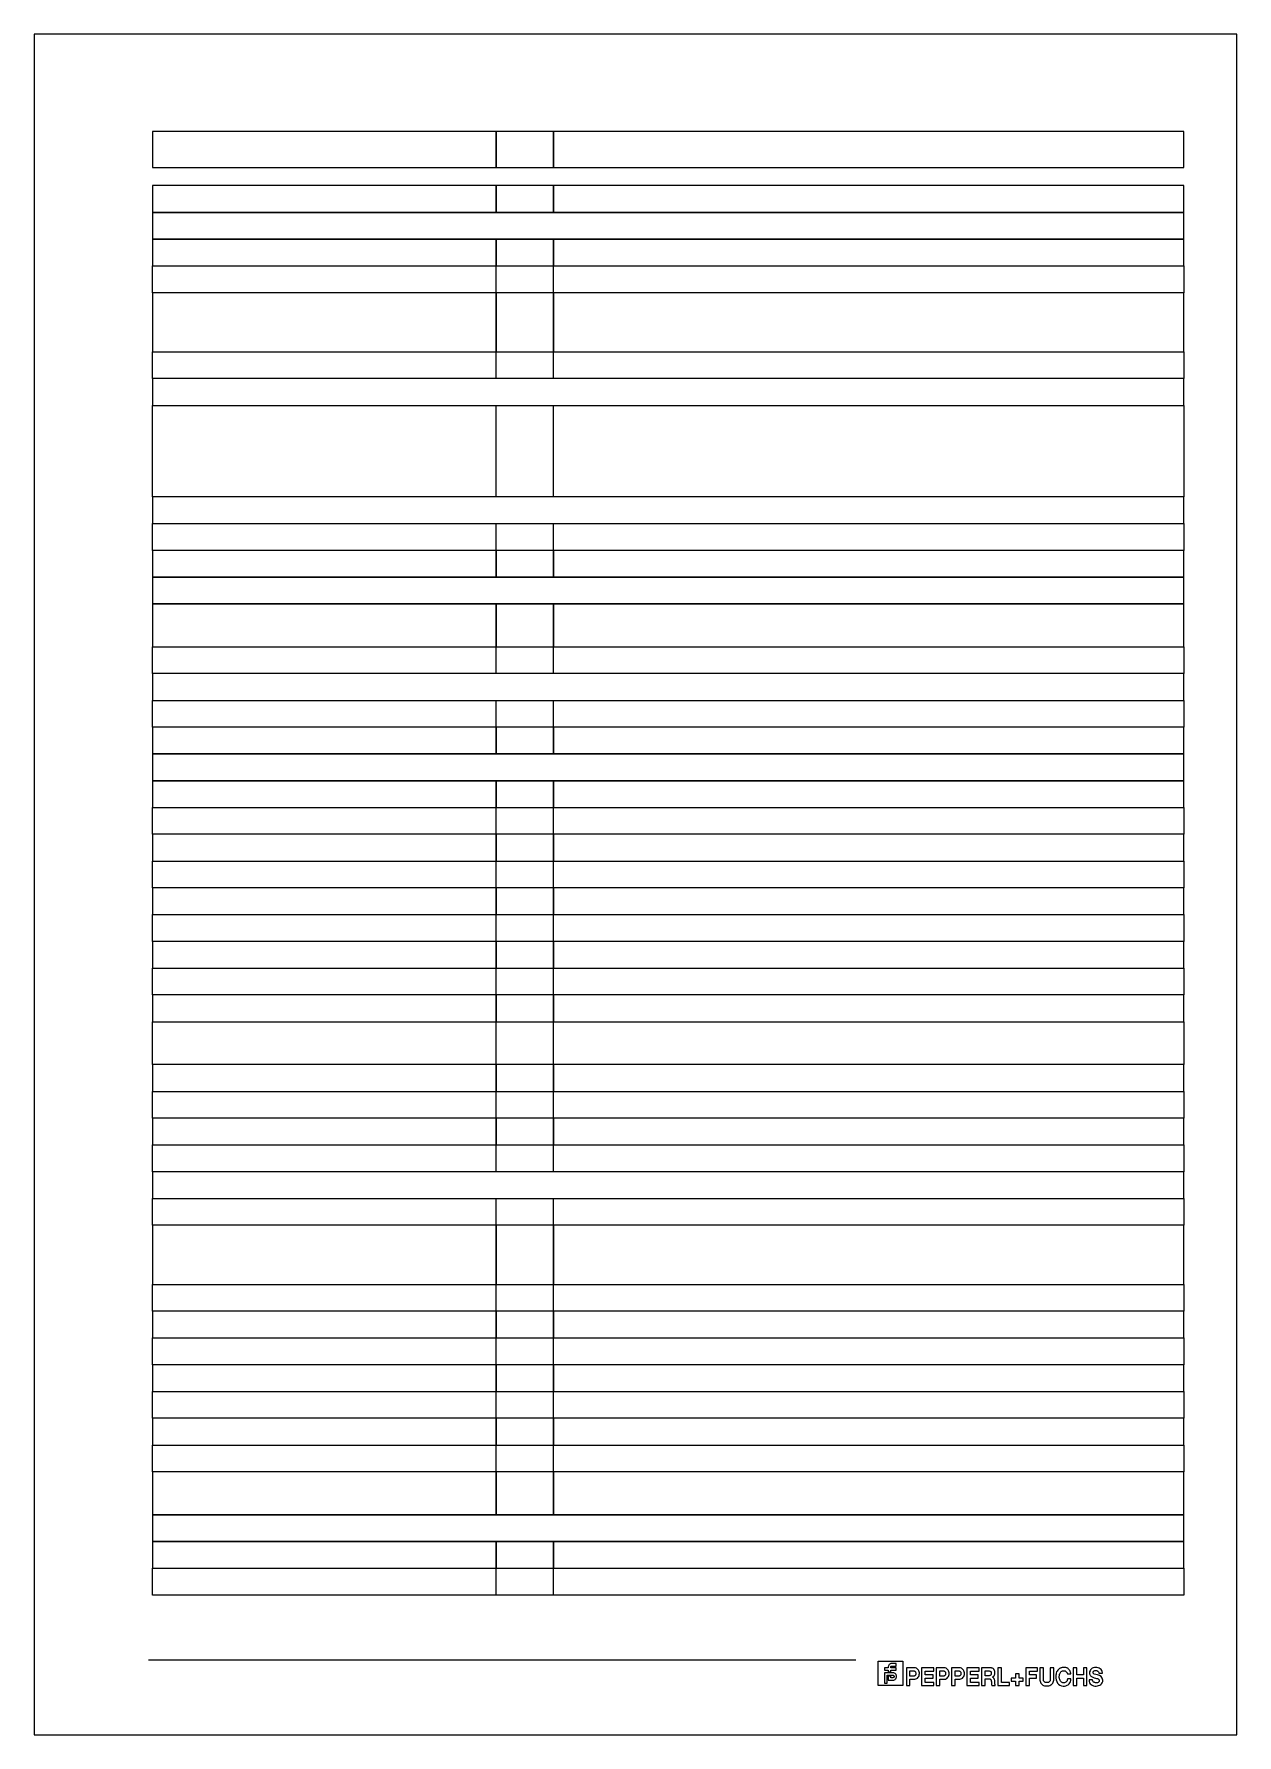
# Model space of a CAD drawing. Header units: metres. Extents: x 0 to 3575, y 0 to 842.
# Drawn here: x 745 to 1341, y 0 to 842 of the extents above; entities that cross this region are included whole.
import ezdxf

# ---------------------------------------------------------------- set-up
doc = ezdxf.new("R2010")
doc.units = ezdxf.units.M
doc.layers.add('BORDER', color=2, linetype='Continuous')
doc.layers.add('SCHEMATICS', color=7, linetype='Continuous')

msp = doc.modelspace()

# ---------------------------------------------------------------- linework, layer by layer
at = {"layer": 'BORDER', "color": 2}
msp.add_lwpolyline([(745.28, 0), (1340.56, 0), (1340.56, 841.89), (745.28, 841.89), (745.28, 0)], dxfattribs=at)
at = {"layer": 'SCHEMATICS', "color": 7}
for p, q in [((803.97, 713.83), (803.97, 727.09)), ((974.05, 713.83), (974.05, 727.09)), ((1002.4, 713.83), (1002.4, 727.09)), ((1314.21, 727.09), (1314.21, 713.83)), ((974.05, 713.83), (803.97, 713.83)), ((1002.4, 713.83), (974.05, 713.83)), ((1314.21, 713.83), (1002.4, 713.83)), ((803.97, 671.33), (803.97, 684.58)), ((974.05, 671.33), (974.05, 684.58)), ((1002.4, 671.33), (1002.4, 684.58)), ((1314.21, 684.58), (1314.21, 671.33)), ((974.05, 671.33), (803.97, 671.33)), ((1002.4, 671.33), (974.05, 671.33)), ((1314.21, 671.33), (1002.4, 671.33)), ((803.97, 612.83), (803.97, 658.08)), ((974.05, 612.83), (974.05, 658.08)), ((1002.4, 612.83), (1002.4, 658.08)), ((1314.21, 658.08), (1314.21, 612.83)), ((974.05, 612.83), (803.97, 612.83)), ((1002.4, 612.83), (974.05, 612.83)), ((1314.21, 612.83), (1002.4, 612.83)), ((803.97, 586.32), (803.97, 599.57)), ((974.05, 586.32), (974.05, 599.57)), ((1002.4, 586.32), (1002.4, 599.57)), ((1314.21, 599.57), (1314.21, 586.32)), ((974.05, 586.32), (803.97, 586.32)), ((1002.4, 586.32), (974.05, 586.32)), ((1314.21, 586.32), (1002.4, 586.32)), ((803.97, 525.31), (803.97, 538.57)), ((974.05, 525.31), (974.05, 538.57)), ((1002.4, 525.31), (1002.4, 538.57)), ((1314.21, 538.57), (1314.21, 525.31)), ((974.05, 525.31), (803.97, 525.31)), ((1002.4, 525.31), (974.05, 525.31)), ((1314.21, 525.31), (1002.4, 525.31)), ((803.97, 498.81), (803.97, 512.06)), ((974.05, 498.81), (974.05, 512.06)), ((1002.4, 498.81), (1002.4, 512.06)), ((1314.21, 512.06), (1314.21, 498.81)), ((974.05, 498.81), (803.97, 498.81)), ((1002.4, 498.81), (974.05, 498.81)), ((1314.21, 498.81), (1002.4, 498.81)), ((803.97, 445.8), (803.97, 459.05)), ((974.05, 445.8), (974.05, 459.05)), ((1002.4, 445.8), (1002.4, 459.05)), ((1314.21, 459.05), (1314.21, 445.8)), ((974.05, 445.8), (803.97, 445.8)), ((1002.4, 445.8), (974.05, 445.8)), ((1314.21, 445.8), (1002.4, 445.8)), ((803.97, 419.3), (803.97, 432.55)), ((974.05, 419.3), (974.05, 432.55)), ((1002.4, 419.3), (1002.4, 432.55)), ((1314.21, 432.55), (1314.21, 419.3)), ((974.05, 419.3), (803.97, 419.3)), ((1002.4, 419.3), (974.05, 419.3)), ((1314.21, 419.3), (1002.4, 419.3)), ((803.97, 392.79), (803.97, 406.05)), ((974.05, 392.79), (974.05, 406.05)), ((1002.4, 392.79), (1002.4, 406.05)), ((1314.21, 406.05), (1314.21, 392.79)), ((974.05, 392.79), (803.97, 392.79)), ((1002.4, 392.79), (974.05, 392.79)), ((1314.21, 392.79), (1002.4, 392.79)), ((803.97, 366.29), (803.97, 379.54)), ((974.05, 366.29), (974.05, 379.54)), ((1002.4, 366.29), (1002.4, 379.54)), ((1314.21, 379.54), (1314.21, 366.29)), ((974.05, 366.29), (803.97, 366.29)), ((1002.4, 366.29), (974.05, 366.29)), ((1314.21, 366.29), (1002.4, 366.29)), ((803.97, 331.79), (803.97, 353.04)), ((974.05, 331.79), (974.05, 353.04)), ((1002.4, 331.79), (1002.4, 353.04)), ((1314.21, 353.04), (1314.21, 331.79)), ((974.05, 331.79), (803.97, 331.79)), ((1002.4, 331.79), (974.05, 331.79)), ((1314.21, 331.79), (1002.4, 331.79)), ((803.97, 305.28), (803.97, 318.53)), ((974.05, 305.28), (974.05, 318.53)), ((1002.4, 305.28), (1002.4, 318.53)), ((1314.21, 318.53), (1314.21, 305.28)), ((974.05, 305.28), (803.97, 305.28)), ((1002.4, 305.28), (974.05, 305.28)), ((1314.21, 305.28), (1002.4, 305.28)), ((803.97, 278.78), (803.97, 292.03)), ((974.05, 278.78), (974.05, 292.03)), ((1002.4, 278.78), (1002.4, 292.03)), ((1314.21, 292.03), (1314.21, 278.78)), ((974.05, 278.78), (803.97, 278.78)), ((1002.4, 278.78), (974.05, 278.78)), ((1314.21, 278.78), (1002.4, 278.78)), ((803.97, 252.27), (803.97, 265.53)), ((974.05, 252.27), (974.05, 265.53)), ((1002.4, 252.27), (1002.4, 265.53)), ((1314.21, 265.53), (1314.21, 252.27)), ((974.05, 252.27), (803.97, 252.27)), ((1002.4, 252.27), (974.05, 252.27)), ((1314.21, 252.27), (1002.4, 252.27)), ((803.97, 209.77), (803.97, 223.02)), ((974.05, 209.77), (974.05, 223.02)), ((1002.4, 209.77), (1002.4, 223.02)), ((1314.21, 223.02), (1314.21, 209.77)), ((974.05, 209.77), (803.97, 209.77)), ((1002.4, 209.77), (974.05, 209.77)), ((1314.21, 209.77), (1002.4, 209.77)), ((803.97, 183.27), (803.97, 196.52)), ((974.05, 183.27), (974.05, 196.52)), ((1002.4, 183.27), (1002.4, 196.52)), ((1314.21, 196.52), (1314.21, 183.27)), ((974.05, 183.27), (803.97, 183.27)), ((1002.4, 183.27), (974.05, 183.27)), ((1314.21, 183.27), (1002.4, 183.27)), ((803.97, 156.76), (803.97, 170.01)), ((974.05, 156.76), (974.05, 170.01)), ((1002.4, 156.76), (1002.4, 170.01)), ((1314.21, 170.01), (1314.21, 156.76)), ((974.05, 156.76), (803.97, 156.76)), ((1002.4, 156.76), (974.05, 156.76)), ((1314.21, 156.76), (1002.4, 156.76)), ((803.97, 130.26), (803.97, 143.51)), ((974.05, 130.26), (974.05, 143.51)), ((1002.4, 130.26), (1002.4, 143.51)), ((1314.21, 143.51), (1314.21, 130.26)), ((974.05, 130.26), (803.97, 130.26)), ((1002.4, 130.26), (974.05, 130.26)), ((1314.21, 130.26), (1002.4, 130.26)), ((803.97, 69.25), (803.97, 82.5)), ((974.05, 69.25), (974.05, 82.5)), ((1002.4, 69.25), (1002.4, 82.5)), ((1314.21, 82.5), (1314.21, 69.25)), ((974.05, 69.25), (803.97, 69.25)), ((1002.4, 69.25), (974.05, 69.25)), ((1314.21, 69.25), (1002.4, 69.25)), ((801.97, 37.2), (1151.95, 37.2)), ((1163.06, 36.55), (1175.18, 36.55)), ((1163.06, 24.43), (1163.06, 36.55)), ((1171.86, 34.13), (1171.86, 35.34)), ((1175.18, 36.55), (1175.18, 24.43)), ((1168.02, 33.23), (1166.2, 33.23)), ((1166.2, 33.23), (1166.2, 32.01)), ((1166.2, 32.01), (1168.02, 32.01)), ((1166.2, 30.79), (1166.2, 25.65)), ((1166.2, 25.65), (1167.41, 25.65)), ((1167.41, 25.65), (1167.41, 29.57)), ((1167.41, 29.57), (1170.32, 29.57)), ((1168.02, 33.67), (1168.02, 33.23)), ((1168.02, 32.01), (1168.02, 31.27)), ((1168.02, 31.27), (1169.23, 31.27)), ((1169.23, 29.09), (1168.02, 29.09)), ((1168.02, 29.09), (1168.02, 27.14)), ((1168.02, 27.14), (1170.32, 27.14)), ((1171.86, 33.23), (1169.23, 33.23)), ((1169.23, 32.01), (1171.86, 32.01)), ((1169.23, 28.36), (1169.23, 29.09)), ((1171.86, 32.01), (1171.86, 33.23)), ((1180.98, 33.24), (1176.95, 33.24)), ((1176.95, 33.24), (1176.95, 24.43)), ((1178.75, 29.13), (1178.75, 31.69)), ((1178.75, 31.69), (1180.52, 31.69)), ((1180.46, 29.13), (1178.75, 29.13)), ((1178.75, 24.43), (1178.75, 27.59)), ((1178.75, 27.59), (1180.8, 27.59)), ((1180.77, 29.16), (1180.46, 29.13)), ((1180.8, 27.59), (1181.16, 27.61)), ((1190.53, 33.24), (1184.47, 33.24)), ((1184.47, 33.24), (1184.47, 24.42)), ((1186.26, 29.71), (1186.26, 31.62)), ((1186.26, 31.62), (1190.53, 31.62)), ((1190.19, 29.71), (1186.26, 29.71)), ((1186.26, 26.04), (1186.26, 28.17)), ((1186.26, 28.17), (1190.19, 28.17)), ((1190.53, 26.04), (1186.26, 26.04)), ((1190.19, 28.17), (1190.19, 29.71)), ((1190.53, 31.62), (1190.53, 33.24)), ((1190.53, 24.42), (1190.53, 26.04)), ((1195.71, 33.25), (1191.67, 33.25)), ((1191.67, 33.25), (1191.67, 24.42)), ((1193.48, 29.13), (1193.48, 31.7)), ((1193.48, 31.7), (1195.25, 31.7)), ((1195.19, 29.13), (1193.48, 29.13)), ((1193.48, 24.42), (1193.48, 27.58)), ((1193.48, 27.58), (1195.53, 27.58)), ((1195.5, 29.15), (1195.19, 29.13)), ((1195.53, 27.58), (1195.9, 27.61)), ((1203.28, 33.24), (1199.25, 33.24)), ((1199.25, 33.24), (1199.25, 24.43)), ((1201.06, 29.13), (1201.06, 31.69)), ((1201.06, 31.69), (1202.83, 31.69)), ((1202.76, 29.13), (1201.06, 29.13)), ((1201.06, 24.43), (1201.06, 27.59)), ((1201.06, 27.59), (1203.11, 27.59)), ((1203.07, 29.16), (1202.76, 29.13)), ((1203.11, 27.59), (1203.47, 27.61)), ((1212.92, 33.24), (1206.85, 33.24)), ((1206.85, 33.24), (1206.85, 24.42)), ((1208.64, 29.71), (1208.64, 31.62)), ((1208.64, 31.62), (1212.92, 31.62)), ((1212.57, 29.71), (1208.64, 29.71)), ((1208.64, 26.04), (1208.64, 28.17)), ((1208.64, 28.17), (1212.57, 28.17)), ((1212.92, 26.04), (1208.64, 26.04)), ((1212.57, 28.17), (1212.57, 29.71)), ((1212.92, 31.62), (1212.92, 33.24)), ((1212.92, 24.42), (1212.92, 26.04)), ((1218.5, 33.23), (1214.1, 33.23)), ((1214.1, 33.23), (1214.1, 24.43)), ((1215.88, 29.31), (1215.88, 31.68)), ((1215.88, 31.68), (1217.79, 31.68)), ((1217.58, 29.31), (1215.88, 29.31)), ((1215.88, 24.43), (1215.88, 27.84)), ((1215.88, 27.84), (1217.75, 27.84)), ((1218, 29.33), (1217.58, 29.31)), ((1217.75, 27.84), (1218.01, 27.84)), ((1217.79, 31.68), (1218.01, 31.68)), ((1219.61, 28.64), (1219.96, 28.89)), ((1219.86, 28.48), (1219.61, 28.64)), ((1220.89, 24.74), (1220.78, 25.36)), ((1224.02, 33.24), (1222.23, 33.24)), ((1222.23, 33.24), (1222.23, 24.43)), ((1224.02, 26.05), (1224.02, 33.24)), ((1227.95, 26.05), (1224.02, 26.05)), ((1227.95, 24.43), (1227.95, 26.05)), ((1230.94, 28.17), (1228.89, 28.17)), ((1228.89, 28.17), (1228.89, 26.6)), ((1228.89, 26.6), (1230.94, 26.6)), ((1232.72, 30.31), (1230.94, 30.31)), ((1230.94, 30.31), (1230.94, 28.17)), ((1230.94, 26.6), (1230.94, 24.43)), ((1232.72, 28.17), (1232.72, 30.31)), ((1234.77, 28.17), (1232.72, 28.17)), ((1232.72, 24.43), (1232.72, 26.6)), ((1232.72, 26.6), (1234.77, 26.6)), ((1234.77, 26.6), (1234.77, 28.17)), ((1241.82, 33.25), (1236.1, 33.25)), ((1236.1, 33.25), (1236.1, 24.43)), ((1237.89, 29.73), (1237.89, 31.62)), ((1237.89, 31.62), (1241.82, 31.62)), ((1241.32, 29.73), (1237.89, 29.73)), ((1237.89, 24.43), (1237.89, 28.17)), ((1237.89, 28.17), (1241.32, 28.17)), ((1241.32, 28.17), (1241.32, 29.73)), ((1241.82, 31.62), (1241.82, 33.25)), ((1244.74, 33.25), (1242.96, 33.25)), ((1242.96, 33.25), (1242.96, 27.59)), ((1244.74, 28.17), (1244.74, 33.25)), ((1244.78, 27.43), (1244.74, 28.17)), ((1249.91, 33.25), (1248.12, 33.25)), ((1248.12, 33.25), (1248.12, 28.17)), ((1248.12, 28.17), (1248.12, 27.43)), ((1249.87, 27.07), (1249.91, 27.6)), ((1249.91, 27.6), (1249.91, 33.25)), ((1258.35, 27.83), (1256.62, 27.83)), ((1256.62, 27.83), (1256.62, 27.56)), ((1256.63, 30.25), (1258.35, 30.25)), ((1258.35, 30.25), (1258.32, 30.47)), ((1258.37, 27.67), (1258.35, 27.83)), ((1261.32, 33.25), (1259.54, 33.25)), ((1259.54, 33.25), (1259.54, 24.43)), ((1261.32, 29.78), (1261.32, 33.25)), ((1264.56, 29.78), (1261.32, 29.78)), ((1261.32, 24.43), (1261.32, 28.2)), ((1261.32, 28.2), (1264.56, 28.2)), ((1266.33, 33.25), (1264.56, 33.25)), ((1264.56, 33.25), (1264.56, 29.78)), ((1264.56, 28.2), (1264.56, 24.43)), ((1266.33, 24.43), (1266.33, 33.25)), ((1269.12, 27.36), (1267.34, 27.36)), ((1267.34, 27.36), (1267.34, 27.1)), ((1269.12, 27.24), (1269.12, 27.36)), ((1272.23, 30.61), (1273.99, 30.61)), ((1273.99, 30.61), (1273.98, 30.82)), ((1175.18, 24.43), (1163.06, 24.43)), ((1176.95, 24.43), (1178.75, 24.43)), ((1184.47, 24.42), (1190.53, 24.42)), ((1191.67, 24.42), (1193.48, 24.42)), ((1199.25, 24.43), (1201.06, 24.43)), ((1206.85, 24.42), (1212.92, 24.42)), ((1214.1, 24.43), (1215.88, 24.43)), ((1219.21, 24.68), (1219.28, 24.43)), ((1219.28, 24.43), (1220.97, 24.43)), ((1220.97, 24.43), (1220.89, 24.74)), ((1222.23, 24.43), (1227.95, 24.43)), ((1230.94, 24.43), (1232.72, 24.43)), ((1236.1, 24.43), (1237.89, 24.43)), ((1259.54, 24.43), (1261.32, 24.43)), ((1264.56, 24.43), (1266.33, 24.43))]:
    msp.add_line(p, q, dxfattribs=at)
for points in [[(803.97, 775.85), (974.05, 775.85), (974.05, 793.7), (803.97, 793.7), (803.97, 775.85)], [(974.05, 775.85), (1002.4, 775.85), (1002.4, 793.7), (974.05, 793.7), (974.05, 775.85)], [(1002.4, 775.85), (1314.21, 775.85), (1314.21, 793.7), (1002.4, 793.7), (1002.4, 775.85)], [(803.97, 753.59), (974.05, 753.59), (974.05, 766.84), (803.97, 766.84), (803.97, 753.59)], [(974.05, 753.59), (1002.4, 753.59), (1002.4, 766.84), (974.05, 766.84), (974.05, 753.59)], [(1002.4, 753.59), (1314.21, 753.59), (1314.21, 766.84), (1002.4, 766.84), (1002.4, 753.59)], [(803.97, 740.34), (1314.21, 740.34), (1314.21, 753.59), (803.97, 753.59), (803.97, 740.34)], [(803.97, 727.09), (974.05, 727.09), (974.05, 740.34), (803.97, 740.34), (803.97, 727.09)], [(974.05, 727.09), (1002.4, 727.09), (1002.4, 740.34), (974.05, 740.34), (974.05, 727.09)], [(1002.4, 727.09), (1314.21, 727.09), (1314.21, 740.34), (1002.4, 740.34), (1002.4, 727.09)], [(803.97, 684.58), (974.05, 684.58), (974.05, 713.83), (803.97, 713.83), (803.97, 684.58)], [(974.05, 684.58), (1002.4, 684.58), (1002.4, 713.83), (974.05, 713.83), (974.05, 684.58)], [(1002.4, 684.58), (1314.21, 684.58), (1314.21, 713.83), (1002.4, 713.83), (1002.4, 684.58)], [(803.97, 658.08), (1314.21, 658.08), (1314.21, 671.33), (803.97, 671.33), (803.97, 658.08)], [(803.97, 599.57), (1314.21, 599.57), (1314.21, 612.82), (803.97, 612.82), (803.97, 599.57)], [(803.97, 573.07), (974.05, 573.07), (974.05, 586.32), (803.97, 586.32), (803.97, 573.07)], [(974.05, 573.07), (1002.4, 573.07), (1002.4, 586.32), (974.05, 586.32), (974.05, 573.07)], [(1002.4, 573.07), (1314.21, 573.07), (1314.21, 586.32), (1002.4, 586.32), (1002.4, 573.07)], [(803.97, 559.82), (1314.21, 559.82), (1314.21, 573.07), (803.97, 573.07), (803.97, 559.82)], [(803.97, 538.57), (974.05, 538.57), (974.05, 559.82), (803.97, 559.82), (803.97, 538.57)], [(974.05, 538.57), (1002.4, 538.57), (1002.4, 559.82), (974.05, 559.82), (974.05, 538.57)], [(1002.4, 538.57), (1314.21, 538.57), (1314.21, 559.82), (1002.4, 559.82), (1002.4, 538.57)], [(803.97, 512.06), (1314.21, 512.06), (1314.21, 525.31), (803.97, 525.31), (803.97, 512.06)], [(803.97, 485.56), (974.05, 485.56), (974.05, 498.81), (803.97, 498.81), (803.97, 485.56)], [(974.05, 485.56), (1002.4, 485.56), (1002.4, 498.81), (974.05, 498.81), (974.05, 485.56)], [(1002.4, 485.56), (1314.21, 485.56), (1314.21, 498.81), (1002.4, 498.81), (1002.4, 485.56)], [(803.97, 472.31), (1314.21, 472.31), (1314.21, 485.56), (803.97, 485.56), (803.97, 472.31)], [(803.97, 459.05), (974.05, 459.05), (974.05, 472.3), (803.97, 472.3), (803.97, 459.05)], [(974.05, 459.05), (1002.4, 459.05), (1002.4, 472.3), (974.05, 472.3), (974.05, 459.05)], [(1002.4, 459.05), (1314.21, 459.05), (1314.21, 472.3), (1002.4, 472.3), (1002.4, 459.05)], [(803.97, 432.55), (974.05, 432.55), (974.05, 445.8), (803.97, 445.8), (803.97, 432.55)], [(974.05, 432.55), (1002.4, 432.55), (1002.4, 445.8), (974.05, 445.8), (974.05, 432.55)], [(1002.4, 432.55), (1314.21, 432.55), (1314.21, 445.8), (1002.4, 445.8), (1002.4, 432.55)], [(803.97, 406.05), (974.05, 406.05), (974.05, 419.3), (803.97, 419.3), (803.97, 406.05)], [(974.05, 406.05), (1002.4, 406.05), (1002.4, 419.3), (974.05, 419.3), (974.05, 406.05)], [(1002.4, 406.05), (1314.21, 406.05), (1314.21, 419.3), (1002.4, 419.3), (1002.4, 406.05)], [(803.97, 379.54), (974.05, 379.54), (974.05, 392.79), (803.97, 392.79), (803.97, 379.54)], [(974.05, 379.54), (1002.4, 379.54), (1002.4, 392.79), (974.05, 392.79), (974.05, 379.54)], [(1002.4, 379.54), (1314.21, 379.54), (1314.21, 392.79), (1002.4, 392.79), (1002.4, 379.54)], [(803.97, 353.04), (974.05, 353.04), (974.05, 366.29), (803.97, 366.29), (803.97, 353.04)], [(974.05, 353.04), (1002.4, 353.04), (1002.4, 366.29), (974.05, 366.29), (974.05, 353.04)], [(1002.4, 353.04), (1314.21, 353.04), (1314.21, 366.29), (1002.4, 366.29), (1002.4, 353.04)], [(803.97, 318.53), (974.05, 318.53), (974.05, 331.78), (803.97, 331.78), (803.97, 318.53)], [(974.05, 318.53), (1002.4, 318.53), (1002.4, 331.78), (974.05, 331.78), (974.05, 318.53)], [(1002.4, 318.53), (1314.21, 318.53), (1314.21, 331.78), (1002.4, 331.78), (1002.4, 318.53)], [(803.97, 292.03), (974.05, 292.03), (974.05, 305.28), (803.97, 305.28), (803.97, 292.03)], [(974.05, 292.03), (1002.4, 292.03), (1002.4, 305.28), (974.05, 305.28), (974.05, 292.03)], [(1002.4, 292.03), (1314.21, 292.03), (1314.21, 305.28), (1002.4, 305.28), (1002.4, 292.03)], [(803.97, 265.53), (1314.21, 265.53), (1314.21, 278.78), (803.97, 278.78), (803.97, 265.53)], [(803.97, 223.02), (974.05, 223.02), (974.05, 252.27), (803.97, 252.27), (803.97, 223.02)], [(974.05, 223.02), (1002.4, 223.02), (1002.4, 252.27), (974.05, 252.27), (974.05, 223.02)], [(1002.4, 223.02), (1314.21, 223.02), (1314.21, 252.27), (1002.4, 252.27), (1002.4, 223.02)], [(803.97, 196.52), (974.05, 196.52), (974.05, 209.77), (803.97, 209.77), (803.97, 196.52)], [(974.05, 196.52), (1002.4, 196.52), (1002.4, 209.77), (974.05, 209.77), (974.05, 196.52)], [(1002.4, 196.52), (1314.21, 196.52), (1314.21, 209.77), (1002.4, 209.77), (1002.4, 196.52)], [(803.97, 170.01), (974.05, 170.01), (974.05, 183.26), (803.97, 183.26), (803.97, 170.01)], [(974.05, 170.01), (1002.4, 170.01), (1002.4, 183.26), (974.05, 183.26), (974.05, 170.01)], [(1002.4, 170.01), (1314.21, 170.01), (1314.21, 183.26), (1002.4, 183.26), (1002.4, 170.01)], [(803.97, 143.51), (974.05, 143.51), (974.05, 156.76), (803.97, 156.76), (803.97, 143.51)], [(974.05, 143.51), (1002.4, 143.51), (1002.4, 156.76), (974.05, 156.76), (974.05, 143.51)], [(1002.4, 143.51), (1314.21, 143.51), (1314.21, 156.76), (1002.4, 156.76), (1002.4, 143.51)], [(803.97, 109.01), (974.05, 109.01), (974.05, 130.26), (803.97, 130.26), (803.97, 109.01)], [(974.05, 109.01), (1002.4, 109.01), (1002.4, 130.26), (974.05, 130.26), (974.05, 109.01)], [(1002.4, 109.01), (1314.21, 109.01), (1314.21, 130.26), (1002.4, 130.26), (1002.4, 109.01)], [(803.97, 95.75), (1314.21, 95.75), (1314.21, 109), (803.97, 109), (803.97, 95.75)], [(803.97, 82.5), (974.05, 82.5), (974.05, 95.75), (803.97, 95.75), (803.97, 82.5)], [(974.05, 82.5), (1002.4, 82.5), (1002.4, 95.75), (974.05, 95.75), (974.05, 82.5)], [(1002.4, 82.5), (1314.21, 82.5), (1314.21, 95.75), (1002.4, 95.75), (1002.4, 82.5)], [(1169.69, 35.34), (1169.33, 35.3), (1169.01, 35.2), (1168.72, 35.03), (1168.48, 34.82), (1168.28, 34.57), (1168.14, 34.29), (1168.05, 33.99), (1168.02, 33.67)], [(1169.23, 33.67), (1169.24, 33.77), (1169.26, 33.86), (1169.31, 33.94), (1169.36, 34), (1169.43, 34.05), (1169.51, 34.09), (1169.59, 34.12), (1169.68, 34.13)], [(1169.68, 34.13), (1169.92, 34.13), (1170.24, 34.13), (1170.6, 34.13), (1170.96, 34.13), (1171.31, 34.13), (1171.59, 34.13), (1171.78, 34.13), (1171.86, 34.13)], [(1171.86, 35.34), (1171.77, 35.34), (1171.53, 35.34), (1171.19, 35.34), (1170.8, 35.34), (1170.41, 35.34), (1170.06, 35.34), (1169.8, 35.34), (1169.69, 35.34)], [(1170.32, 30.79), (1170.08, 30.79), (1169.59, 30.79), (1168.93, 30.79), (1168.18, 30.79), (1167.45, 30.79), (1166.81, 30.79), (1166.37, 30.79), (1166.2, 30.79)], [(1169.23, 33.23), (1169.23, 33.31), (1169.23, 33.39), (1169.23, 33.46), (1169.23, 33.52), (1169.23, 33.57), (1169.23, 33.62), (1169.23, 33.65), (1169.23, 33.67)], [(1169.23, 31.27), (1169.23, 31.28), (1169.23, 31.33), (1169.23, 31.39), (1169.23, 31.49), (1169.23, 31.6), (1169.23, 31.72), (1169.23, 31.86), (1169.23, 32.01)], [(1170.32, 28.36), (1170.24, 28.36), (1170.1, 28.36), (1169.92, 28.36), (1169.73, 28.36), (1169.54, 28.36), (1169.38, 28.36), (1169.27, 28.36), (1169.23, 28.36)], [(1172.12, 28.98), (1172.09, 29.33), (1171.99, 29.66), (1171.84, 29.97), (1171.63, 30.24), (1171.36, 30.46), (1171.06, 30.64), (1170.7, 30.75), (1170.32, 30.79)], [(1170.32, 29.57), (1170.44, 29.56), (1170.56, 29.52), (1170.66, 29.45), (1170.74, 29.37), (1170.81, 29.28), (1170.87, 29.18), (1170.9, 29.08), (1170.91, 28.98)], [(1170.91, 28.98), (1170.89, 28.81), (1170.84, 28.68), (1170.77, 28.57), (1170.68, 28.49), (1170.59, 28.43), (1170.49, 28.39), (1170.4, 28.37), (1170.32, 28.36)], [(1170.32, 27.14), (1170.71, 27.18), (1171.06, 27.3), (1171.37, 27.47), (1171.63, 27.71), (1171.84, 27.99), (1171.99, 28.3), (1172.09, 28.63), (1172.12, 28.98)], [(1180.52, 31.69), (1180.55, 31.69), (1180.59, 31.69), (1180.62, 31.69), (1180.65, 31.68), (1180.68, 31.68), (1180.71, 31.67), (1180.74, 31.67), (1180.77, 31.67)], [(1180.77, 31.67), (1180.98, 31.62), (1181.17, 31.53), (1181.32, 31.4), (1181.45, 31.23), (1181.54, 31.04), (1181.61, 30.83), (1181.65, 30.61), (1181.66, 30.38)], [(1181.66, 30.38), (1181.64, 30.16), (1181.59, 29.95), (1181.52, 29.75), (1181.42, 29.57), (1181.3, 29.41), (1181.14, 29.29), (1180.97, 29.2), (1180.77, 29.16)], [(1181.41, 33.22), (1181.36, 33.22), (1181.31, 33.23), (1181.26, 33.23), (1181.21, 33.24), (1181.15, 33.24), (1181.1, 33.24), (1181.04, 33.24), (1180.98, 33.24)], [(1181.16, 27.61), (1181.66, 27.71), (1182.1, 27.9), (1182.48, 28.19), (1182.8, 28.55), (1183.05, 28.96), (1183.24, 29.42), (1183.35, 29.9), (1183.4, 30.38)], [(1183.4, 30.38), (1183.38, 30.82), (1183.3, 31.26), (1183.15, 31.7), (1182.94, 32.11), (1182.66, 32.49), (1182.31, 32.81), (1181.9, 33.06), (1181.41, 33.22)], [(1195.25, 31.7), (1195.29, 31.7), (1195.32, 31.69), (1195.35, 31.69), (1195.38, 31.69), (1195.41, 31.68), (1195.44, 31.68), (1195.47, 31.67), (1195.5, 31.67)], [(1195.5, 31.67), (1195.72, 31.63), (1195.9, 31.53), (1196.06, 31.4), (1196.18, 31.23), (1196.28, 31.04), (1196.34, 30.83), (1196.38, 30.61), (1196.39, 30.38)], [(1196.39, 30.38), (1196.37, 30.16), (1196.33, 29.95), (1196.25, 29.75), (1196.15, 29.56), (1196.03, 29.41), (1195.88, 29.28), (1195.7, 29.2), (1195.5, 29.15)], [(1196.14, 33.22), (1196.09, 33.23), (1196.04, 33.24), (1195.99, 33.24), (1195.94, 33.24), (1195.88, 33.24), (1195.83, 33.25), (1195.77, 33.25), (1195.71, 33.25)], [(1195.9, 27.61), (1196.4, 27.7), (1196.84, 27.9), (1197.22, 28.18), (1197.54, 28.54), (1197.79, 28.96), (1197.98, 29.41), (1198.09, 29.89), (1198.14, 30.38)], [(1198.14, 30.38), (1198.12, 30.82), (1198.03, 31.27), (1197.89, 31.7), (1197.67, 32.12), (1197.39, 32.49), (1197.05, 32.81), (1196.63, 33.06), (1196.14, 33.22)], [(1202.83, 31.69), (1202.86, 31.69), (1202.89, 31.69), (1202.92, 31.69), (1202.95, 31.68), (1202.98, 31.68), (1203.01, 31.67), (1203.04, 31.67), (1203.07, 31.67)], [(1203.07, 31.67), (1203.29, 31.62), (1203.47, 31.53), (1203.63, 31.4), (1203.75, 31.23), (1203.85, 31.04), (1203.92, 30.83), (1203.95, 30.61), (1203.96, 30.38)], [(1203.96, 30.38), (1203.95, 30.16), (1203.9, 29.95), (1203.83, 29.75), (1203.73, 29.57), (1203.6, 29.41), (1203.45, 29.29), (1203.27, 29.2), (1203.07, 29.16)], [(1203.72, 33.22), (1203.67, 33.22), (1203.61, 33.23), (1203.56, 33.23), (1203.51, 33.24), (1203.46, 33.24), (1203.4, 33.24), (1203.34, 33.24), (1203.28, 33.24)], [(1203.47, 27.61), (1203.97, 27.71), (1204.41, 27.9), (1204.79, 28.19), (1205.11, 28.55), (1205.36, 28.96), (1205.54, 29.42), (1205.66, 29.89), (1205.7, 30.38)], [(1205.7, 30.38), (1205.68, 30.82), (1205.6, 31.26), (1205.45, 31.7), (1205.24, 32.11), (1204.96, 32.49), (1204.62, 32.81), (1204.2, 33.06), (1203.72, 33.22)], [(1218.99, 30.33), (1218.95, 30.11), (1218.88, 29.91), (1218.79, 29.74), (1218.67, 29.6), (1218.53, 29.49), (1218.37, 29.41), (1218.2, 29.36), (1218, 29.33)], [(1218.01, 31.68), (1218.19, 31.65), (1218.36, 31.61), (1218.51, 31.56), (1218.65, 31.47), (1218.76, 31.36), (1218.86, 31.2), (1218.93, 31.01), (1218.99, 30.76)], [(1218.01, 27.84), (1218.1, 27.83), (1218.18, 27.82), (1218.25, 27.8), (1218.32, 27.78), (1218.39, 27.74), (1218.45, 27.7), (1218.51, 27.66), (1218.56, 27.6)], [(1219.61, 33), (1219.46, 33.06), (1219.33, 33.11), (1219.2, 33.15), (1219.07, 33.19), (1218.94, 33.21), (1218.81, 33.22), (1218.66, 33.23), (1218.5, 33.23)], [(1218.56, 27.6), (1218.69, 27.46), (1218.79, 27.31), (1218.87, 27.15), (1218.92, 26.99), (1218.97, 26.82), (1219, 26.64), (1219.02, 26.44), (1219.03, 26.23)], [(1218.99, 30.76), (1218.99, 30.72), (1218.99, 30.67), (1218.99, 30.61), (1218.99, 30.56), (1218.99, 30.5), (1218.99, 30.44), (1218.99, 30.39), (1218.99, 30.33)], [(1219.03, 26.23), (1219.05, 26.02), (1219.05, 25.82), (1219.06, 25.64), (1219.07, 25.45), (1219.09, 25.27), (1219.11, 25.09), (1219.15, 24.89), (1219.21, 24.68)], [(1220.7, 31.53), (1220.63, 31.78), (1220.54, 32), (1220.44, 32.21), (1220.32, 32.4), (1220.19, 32.58), (1220.02, 32.73), (1219.83, 32.87), (1219.61, 33)], [(1220.63, 27.22), (1220.61, 27.34), (1220.56, 27.48), (1220.5, 27.65), (1220.42, 27.83), (1220.31, 28.01), (1220.18, 28.19), (1220.03, 28.35), (1219.86, 28.48)], [(1219.96, 28.89), (1220.13, 29.02), (1220.26, 29.16), (1220.38, 29.31), (1220.47, 29.47), (1220.54, 29.64), (1220.6, 29.83), (1220.66, 30.02), (1220.71, 30.23)], [(1220.78, 25.36), (1220.74, 25.61), (1220.71, 25.84), (1220.7, 26.06), (1220.69, 26.27), (1220.68, 26.48), (1220.67, 26.71), (1220.66, 26.95), (1220.63, 27.22)], [(1220.71, 30.23), (1220.75, 30.41), (1220.78, 30.57), (1220.8, 30.73), (1220.8, 30.88), (1220.79, 31.03), (1220.77, 31.19), (1220.74, 31.35), (1220.7, 31.53)], [(1242.96, 27.59), (1242.96, 27.51), (1242.97, 27.44), (1242.97, 27.38), (1242.98, 27.32), (1242.98, 27.26), (1242.99, 27.2), (1243, 27.13), (1243.01, 27.06)], [(1243.01, 27.06), (1243.13, 26.56), (1243.29, 26.1), (1243.5, 25.69), (1243.77, 25.32), (1244.09, 25), (1244.46, 24.72), (1244.88, 24.51), (1245.36, 24.35)], [(1245.44, 26.19), (1245.28, 26.31), (1245.15, 26.43), (1245.04, 26.57), (1244.95, 26.72), (1244.88, 26.88), (1244.83, 27.05), (1244.8, 27.23), (1244.78, 27.43)], [(1246.43, 25.93), (1246.28, 25.93), (1246.15, 25.94), (1246.03, 25.96), (1245.91, 25.98), (1245.79, 26.01), (1245.67, 26.05), (1245.56, 26.11), (1245.44, 26.19)], [(1247.54, 26.19), (1247.41, 26.1), (1247.28, 26.03), (1247.15, 25.99), (1247.02, 25.95), (1246.88, 25.93), (1246.74, 25.93), (1246.59, 25.92), (1246.43, 25.93)], [(1247.48, 24.37), (1247.97, 24.53), (1248.41, 24.74), (1248.81, 25.01), (1249.15, 25.32), (1249.43, 25.69), (1249.65, 26.1), (1249.8, 26.56), (1249.87, 27.07)], [(1248.12, 27.43), (1248.11, 27.23), (1248.09, 27.05), (1248.05, 26.88), (1247.99, 26.73), (1247.91, 26.58), (1247.81, 26.44), (1247.69, 26.31), (1247.54, 26.19)], [(1252.77, 32.84), (1252.28, 32.49), (1251.88, 32.1), (1251.56, 31.66), (1251.32, 31.18), (1251.14, 30.67), (1251.02, 30.12), (1250.95, 29.55), (1250.91, 28.95)], [(1250.91, 28.95), (1250.95, 28.08), (1251.11, 27.24), (1251.38, 26.44), (1251.78, 25.72), (1252.3, 25.1), (1252.95, 24.62), (1253.72, 24.3), (1254.62, 24.17)], [(1252.64, 29), (1252.65, 29.19), (1252.67, 29.37), (1252.69, 29.55), (1252.72, 29.72), (1252.76, 29.88), (1252.79, 30.03), (1252.83, 30.17), (1252.87, 30.28)], [(1252.73, 27.77), (1252.69, 27.92), (1252.67, 28.07), (1252.65, 28.21), (1252.64, 28.36), (1252.64, 28.51), (1252.64, 28.66), (1252.64, 28.82), (1252.64, 29)], [(1254.84, 25.83), (1254.37, 25.89), (1253.98, 26.02), (1253.65, 26.2), (1253.38, 26.44), (1253.16, 26.71), (1252.99, 27.03), (1252.85, 27.39), (1252.73, 27.77)], [(1254.87, 33.45), (1254.56, 33.44), (1254.28, 33.42), (1254.02, 33.37), (1253.77, 33.31), (1253.53, 33.23), (1253.28, 33.12), (1253.03, 33), (1252.77, 32.84)], [(1252.87, 30.28), (1253.01, 30.61), (1253.18, 30.92), (1253.39, 31.18), (1253.64, 31.41), (1253.91, 31.59), (1254.22, 31.73), (1254.56, 31.8), (1254.92, 31.82)], [(1254.62, 24.17), (1255.29, 24.21), (1255.92, 24.35), (1256.5, 24.58), (1257.03, 24.9), (1257.49, 25.31), (1257.87, 25.79), (1258.15, 26.36), (1258.33, 26.99)], [(1256.62, 27.56), (1256.58, 27.21), (1256.48, 26.88), (1256.31, 26.58), (1256.08, 26.31), (1255.82, 26.1), (1255.52, 25.94), (1255.19, 25.85), (1254.84, 25.83)], [(1257.24, 32.6), (1256.99, 32.83), (1256.73, 33.02), (1256.46, 33.17), (1256.18, 33.29), (1255.88, 33.37), (1255.56, 33.42), (1255.23, 33.44), (1254.87, 33.45)], [(1254.92, 31.82), (1255.16, 31.8), (1255.38, 31.75), (1255.58, 31.68), (1255.77, 31.59), (1255.94, 31.47), (1256.1, 31.33), (1256.25, 31.16), (1256.39, 30.96)], [(1256.39, 30.96), (1256.44, 30.87), (1256.49, 30.79), (1256.52, 30.7), (1256.55, 30.62), (1256.58, 30.54), (1256.6, 30.45), (1256.62, 30.35), (1256.63, 30.25)], [(1258.32, 30.47), (1258.28, 30.65), (1258.24, 30.86), (1258.18, 31.09), (1258.08, 31.35), (1257.95, 31.63), (1257.77, 31.94), (1257.54, 32.26), (1257.24, 32.6)], [(1258.33, 26.99), (1258.35, 27.09), (1258.36, 27.17), (1258.37, 27.25), (1258.37, 27.33), (1258.38, 27.41), (1258.38, 27.49), (1258.37, 27.58), (1258.37, 27.67)], [(1267.34, 27.1), (1267.42, 26.43), (1267.64, 25.85), (1267.98, 25.34), (1268.43, 24.93), (1268.95, 24.61), (1269.54, 24.38), (1270.18, 24.24), (1270.84, 24.21)], [(1270.61, 33.45), (1270.02, 33.4), (1269.46, 33.26), (1268.94, 33.03), (1268.49, 32.71), (1268.11, 32.3), (1267.83, 31.82), (1267.65, 31.26), (1267.6, 30.62)], [(1267.6, 30.62), (1267.64, 30.27), (1267.73, 29.94), (1267.88, 29.64), (1268.07, 29.37), (1268.29, 29.14), (1268.55, 28.93), (1268.84, 28.76), (1269.15, 28.62)], [(1269.19, 26.81), (1269.18, 26.87), (1269.16, 26.92), (1269.15, 26.97), (1269.14, 27.02), (1269.13, 27.07), (1269.13, 27.12), (1269.12, 27.18), (1269.12, 27.24)], [(1269.15, 28.62), (1269.9, 28.35), (1270.55, 28.16), (1271.1, 28.02), (1271.55, 27.89), (1271.9, 27.74), (1272.15, 27.54), (1272.32, 27.25), (1272.39, 26.83)], [(1270.84, 25.81), (1270.57, 25.85), (1270.3, 25.9), (1270.06, 25.97), (1269.83, 26.07), (1269.62, 26.2), (1269.45, 26.36), (1269.3, 26.56), (1269.19, 26.81)], [(1269.34, 31.11), (1269.51, 31.51), (1269.83, 31.78), (1270.27, 31.92), (1270.75, 31.94), (1271.24, 31.84), (1271.68, 31.63), (1272.02, 31.3), (1272.21, 30.88)], [(1274.15, 27.05), (1273.89, 28.17), (1273.3, 28.93), (1272.48, 29.4), (1271.57, 29.7), (1270.69, 29.92), (1269.94, 30.16), (1269.45, 30.52), (1269.34, 31.11)], [(1273.98, 30.82), (1273.88, 31.39), (1273.67, 31.9), (1273.35, 32.35), (1272.93, 32.74), (1272.44, 33.04), (1271.88, 33.27), (1271.26, 33.41), (1270.61, 33.45)], [(1270.84, 24.21), (1271.47, 24.27), (1272.08, 24.41), (1272.65, 24.63), (1273.16, 24.94), (1273.58, 25.33), (1273.9, 25.82), (1274.1, 26.39), (1274.15, 27.05)], [(1272.39, 26.83), (1272.36, 26.54), (1272.25, 26.31), (1272.07, 26.12), (1271.84, 25.98), (1271.59, 25.89), (1271.33, 25.83), (1271.07, 25.81), (1270.84, 25.81)], [(1272.21, 30.88), (1272.21, 30.8), (1272.22, 30.74), (1272.22, 30.69), (1272.22, 30.66), (1272.22, 30.64), (1272.22, 30.62), (1272.23, 30.62), (1272.23, 30.61)], [(1245.36, 24.35), (1245.51, 24.31), (1245.65, 24.29), (1245.78, 24.27), (1245.9, 24.26), (1246.03, 24.26), (1246.16, 24.26), (1246.3, 24.26), (1246.45, 24.26)], [(1246.45, 24.26), (1246.6, 24.26), (1246.73, 24.26), (1246.85, 24.27), (1246.97, 24.28), (1247.09, 24.29), (1247.21, 24.31), (1247.34, 24.34), (1247.48, 24.37)]]:
    msp.add_lwpolyline(points, dxfattribs=at)

doc.saveas('drawing.dxf')
